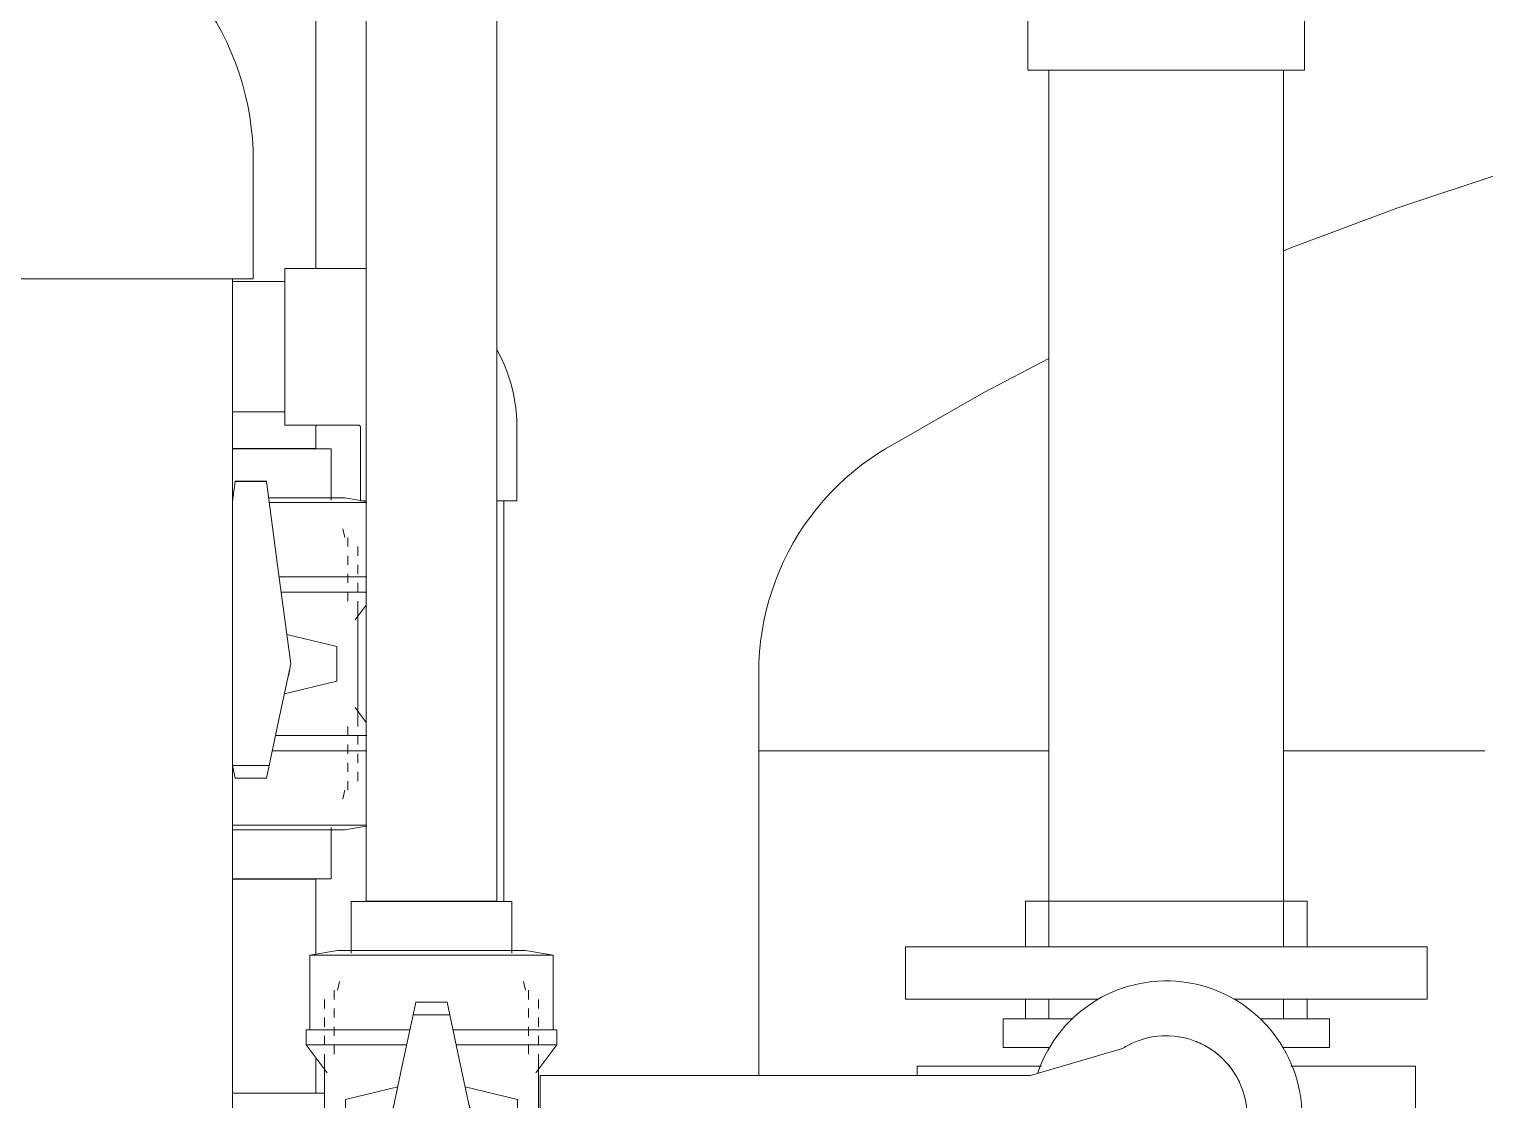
# Model space of a CAD drawing. Header units: millimetres. Extents: x -3824 to 3958, y -576 to 3647.
# Drawn here: x -2102 to -1544, y 2306 to 2717 of the extents above; entities that cross this region are included whole.
import ezdxf

# ---------------------------------------------------------------- set-up
doc = ezdxf.new("R2010")
doc.units = ezdxf.units.MM
for name, color, linetype, lineweight in [('A_--------_E-', 8, 'Continuous', 9), ('M-_EQPT----_E', 7, 'Continuous', 9), ('M-_WATR----_E', 5, 'Continuous', 9)]:
    doc.layers.add(name, color=color, linetype=linetype, lineweight=lineweight)

# ---------------------------------------------------------------- blocks, each defined once
blk = doc.blocks.new('COMER_EL50_U-PVC отвод 90 - DN16-DN315 _Grey_-V8-Разрез 2')
at = {"layer": 'M-_WATR----_E', "color": 94, "lineweight": 20}
for p, q in [((-2017.49, 2309), (-2024.55, 2309)), ((-1989.06, 2309), (-2017.49, 2309))]:
    blk.add_line(p, q, dxfattribs=at)
blk = doc.blocks.new('COMER_industrial series - BVI10050-V12-Разрез 2')
at = {"layer": 'M-_WATR----_E', "color": 94, "lineweight": 20}
for p, q in [((-2024.59, 2555.9), (-1986.69, 2555.9)), ((-1986.69, 2536.17), (-1986.69, 2555.9)), ((-2024.54, 2535.7), (-2023.52, 2543.34)), ((-2023.52, 2543.34), (-2023.49, 2543.5)), ((-2023.52, 2543.34), (-2011.47, 2543.34)), ((-2011.49, 2543.5), (-2023.49, 2543.5)), ((-2011.49, 2543.5), (-2011.47, 2543.34)), ((-1981.49, 2537.14), (-2010.61, 2537.14)), ((-1972.98, 2535.34), (-2010.37, 2535.34)), ((-1975.47, 2536.12), (-1981.49, 2537.14)), ((-1973.23, 2535.74), (-1974.77, 2536)), ((-1981.49, 2521.9), (-1982.21, 2525.23)), ((-1980.24, 2518.41), (-1980.24, 2521.9)), ((-1976.49, 2514.93), (-1976.49, 2518.41)), ((-1980.24, 2511.44), (-1980.24, 2514.93)), ((-1976.49, 2507.96), (-1976.49, 2511.44)), ((-1973, 2506.79), (-2006.58, 2506.79)), ((-1980.24, 2504.47), (-1980.24, 2507.96)), ((-1973, 2500.99), (-2005.78, 2500.99)), ((-1980.24, 2497.5), (-1980.24, 2500.99)), ((-1976.49, 2500.99), (-1976.49, 2504.47)), ((-1977.49, 2490.29), (-1973.23, 2495.98)), ((-1976.49, 2449.5), (-1976.49, 2497.5)), ((-1984.49, 2480.1), (-2003.65, 2484.74)), ((-1984.49, 2466.9), (-1984.49, 2480.1)), ((-2004.59, 2462.03), (-1984.49, 2466.9)), ((-1973.23, 2451.02), (-1977.49, 2456.71)), ((-1980.24, 2446.01), (-1980.24, 2449.5)), ((-2007.99, 2446.01), (-1973, 2446.01)), ((-1976.49, 2442.53), (-1976.49, 2446.01)), ((-2009.22, 2440.21), (-1973, 2440.21)), ((-1980.24, 2439.04), (-1980.24, 2442.53)), ((-1976.49, 2435.56), (-1976.49, 2439.04)), ((-2023.49, 2429.7), (-2024.52, 2434.49)), ((-2010.47, 2434.49), (-2024.52, 2434.49)), ((-2010.47, 2434.49), (-2011.49, 2429.7)), ((-1980.24, 2432.07), (-1980.24, 2435.56)), ((-2023.49, 2429.7), (-2011.49, 2429.7)), ((-1980.24, 2425.1), (-1980.24, 2428.59)), ((-1976.49, 2428.59), (-1976.49, 2432.07)), ((-1982.21, 2421.77), (-1981.49, 2425.1)), ((-2024.57, 2411.66), (-1972.98, 2411.66)), ((-1986.69, 2391.1), (-1986.69, 2410.83)), ((-1981.49, 2409.86), (-1973.23, 2411.26)), ((-2024.57, 2409.86), (-1981.49, 2409.86)), ((-1986.69, 2391.1), (-2024.59, 2391.1))]:
    blk.add_line(p, q, dxfattribs=at)
at = {"layer": 'M-_WATR----_E', "color": 94, "lineweight": 20, "flags": 128}
for points in [[(-2011.47, 2543.34), (-2006.8, 2508.33), (-2002.14, 2473.5)], [(-2002.14, 2473.5), (-2006.32, 2453.91), (-2010.47, 2434.49)]]:
    blk.add_lwpolyline(points, dxfattribs=at)
at = {"layer": 'M-_WATR----_E', "color": 94, "lineweight": 20}
blk.add_arc((-2017.49, 2473.5), 15.15, 342.5293, 350.6489, dxfattribs=at)
blk = doc.blocks.new('PNS-Filter column D1200 _180 Left feed 90-50_ - ASY PNS-Filter column D1200_iam-V13-Разрез 2')
at = {"layer": 'A_--------_E-'}
for p, q in [((-1822.79, 2470.13), (-1822.79, 2440.13)), ((-1822.79, 2440.13), (-1822.79, 2315.7)), ((-1822.79, 2315.7), (-1822.79, 2440.13)), ((-1821.25, 2440.13), (-1822.79, 2440.13)), ((-1821.25, 2440.13), (-1822.79, 2440.13)), ((-1816.62, 2440.13), (-1821.25, 2440.13)), ((-1816.63, 2440.13), (-1821.25, 2440.13)), ((-1808.95, 2440.13), (-1816.62, 2440.13)), ((-1808.95, 2440.13), (-1816.62, 2440.13)), ((-1798.26, 2440.13), (-1808.94, 2440.13)), ((-1798.26, 2440.13), (-1808.94, 2440.13)), ((-1784.6, 2440.13), (-1798.24, 2440.13)), ((-1784.6, 2440.13), (-1798.24, 2440.13)), ((-1768.06, 2440.13), (-1784.58, 2440.13)), ((-1768.06, 2440.13), (-1784.58, 2440.13)), ((-1748.7, 2440.13), (-1768.03, 2440.13)), ((-1748.71, 2440.13), (-1768.03, 2440.13)), ((-1726.64, 2440.13), (-1748.67, 2440.13)), ((-1726.64, 2440.13), (-1748.66, 2440.13)), ((-1711.91, 2440.13), (-1726.59, 2440.13)), ((-1711.91, 2440.13), (-1726.59, 2440.13)), ((-1613.74, 2440.13), (-1621.8, 2440.13)), ((-1613.75, 2440.13), (-1621.8, 2440.13)), ((-1580.08, 2440.13), (-1613.64, 2440.13)), ((-1580.08, 2440.13), (-1613.63, 2440.13)), ((-1544.56, 2440.13), (-1579.95, 2440.13)), ((-1544.56, 2440.13), (-1579.95, 2440.13))]:
    blk.add_line(p, q, dxfattribs=at)
at = {"layer": 'A_--------_E-', "flags": 128}
for points in [[(-1621.61, 2631.68), (-1618.87, 2632.83), (-1578.28, 2648.1), (-1537.1, 2661.74), (-1495.42, 2673.72), (-1453.29, 2684.03), (-1410.78, 2692.64), (-1367.96, 2699.54), (-1324.89, 2704.73), (-1281.66, 2708.19), (-1238.32, 2709.92), (-1233.54, 2710)], [(-1774.19, 2555.91), (-1736.55, 2577.45), (-1711.61, 2590.43)], [(-1822.79, 2470.13), (-1822.71, 2474.13), (-1822.47, 2478.12), (-1822.07, 2482.1), (-1821.51, 2486.06), (-1820.8, 2490), (-1819.92, 2493.9), (-1818.89, 2497.76), (-1817.71, 2501.59), (-1816.38, 2505.36), (-1814.9, 2509.07), (-1813.26, 2512.72), (-1811.49, 2516.31), (-1809.57, 2519.82), (-1807.51, 2523.25), (-1805.32, 2526.59), (-1803, 2529.85), (-1800.55, 2533.01), (-1797.97, 2536.07), (-1795.27, 2539.02), (-1792.46, 2541.86), (-1789.54, 2544.59), (-1786.5, 2547.2), (-1783.37, 2549.69), (-1780.14, 2552.05), (-1776.82, 2554.28), (-1774.19, 2555.91)]]:
    blk.add_lwpolyline(points, dxfattribs=at)
blk = doc.blocks.new('PNS-Filter column D1200 _180 Left feed 90-50_ - Standard-V14-Разрез 2')
blk.add_blockref('PNS-Filter column D1200 _180 Left feed 90-50_ - ASY PNS-Filter column D1200_iam-V13-Разрез 2', (0, 0))
blk = doc.blocks.new('COMER_EL50_U-PVC отвод 90 - DN16-DN315 _Grey_-V38-Разрез 2')
at = {"layer": 'M-_WATR----_E', "color": 140, "lineweight": 20}
for p, q in [((-1567.61, 2853), (-1612.81, 2853)), ((-1567.61, 2747), (-1567.61, 2853)), ((-1719.61, 2746.2), (-1719.61, 2701)), ((-1613.61, 2701), (-1613.61, 2746.2)), ((-1612.81, 2747), (-1567.61, 2747)), ((-1719.61, 2701), (-1613.61, 2701))]:
    blk.add_line(p, q, dxfattribs=at)
at = {"layer": 'M-_WATR----_E', "color": 140, "lineweight": 20, "flags": 128}
for points in [[(-1612.81, 2853), (-1617.08, 2852.91), (-1621.34, 2852.66), (-1625.59, 2852.23), (-1629.82, 2851.64), (-1634.03, 2850.87), (-1638.19, 2849.94), (-1642.32, 2848.84), (-1646.4, 2847.58), (-1650.43, 2846.15), (-1654.4, 2844.57), (-1658.3, 2842.83), (-1662.13, 2840.93), (-1665.87, 2838.88), (-1669.54, 2836.69), (-1673.11, 2834.35), (-1676.59, 2831.86), (-1679.96, 2829.24), (-1683.23, 2826.49), (-1686.38, 2823.61), (-1689.42, 2820.61), (-1692.34, 2817.49), (-1695.12, 2814.25), (-1697.78, 2810.9), (-1700.3, 2807.45), (-1702.68, 2803.9), (-1704.91, 2800.26), (-1707, 2796.54), (-1708.94, 2792.73), (-1710.72, 2788.85), (-1712.35, 2784.9), (-1713.82, 2780.89), (-1715.12, 2776.82), (-1716.27, 2772.71), (-1717.24, 2768.55), (-1718.05, 2764.35), (-1718.7, 2760.13), (-1719.17, 2755.88), (-1719.47, 2751.62), (-1719.6, 2747.35), (-1719.61, 2746.2)], [(-1613.61, 2746.2), (-1613.61, 2746.23), (-1613.6, 2746.26), (-1613.6, 2746.3), (-1613.6, 2746.33), (-1613.59, 2746.36), (-1613.58, 2746.39), (-1613.58, 2746.42), (-1613.57, 2746.45), (-1613.56, 2746.48), (-1613.54, 2746.51), (-1613.53, 2746.54), (-1613.52, 2746.57), (-1613.5, 2746.6), (-1613.49, 2746.62), (-1613.47, 2746.65), (-1613.45, 2746.68), (-1613.43, 2746.7), (-1613.41, 2746.73), (-1613.39, 2746.75), (-1613.36, 2746.77), (-1613.34, 2746.8), (-1613.32, 2746.82), (-1613.29, 2746.84), (-1613.27, 2746.86), (-1613.24, 2746.87), (-1613.21, 2746.89), (-1613.18, 2746.91), (-1613.16, 2746.92), (-1613.13, 2746.93), (-1613.1, 2746.95), (-1613.07, 2746.96), (-1613.04, 2746.97), (-1613.01, 2746.97), (-1612.97, 2746.98), (-1612.94, 2746.99), (-1612.91, 2746.99), (-1612.88, 2747), (-1612.85, 2747), (-1612.82, 2747), (-1612.81, 2747)]]:
    blk.add_lwpolyline(points, dxfattribs=at)
blk = doc.blocks.new('COMER_BUT сермя _Butterfly valves_ red - BUT10090-V41-Разрез 2')
at = {"layer": 'M-_WATR----_E', "color": 140, "lineweight": 20}
for p, q in [((-1683.4, 2326.06), (-1718.61, 2315.7)), ((-1718.61, 2315.7), (-1906.61, 2315.7)), ((-1906.61, 2315.7), (-1906.61, 2284.3)), ((-1762.11, 2319.3), (-1762.11, 2315.92)), ((-1762.11, 2319.3), (-1714.42, 2319.3)), ((-1618.8, 2319.3), (-1571.11, 2319.3)), ((-1571.11, 2280.7), (-1571.11, 2319.3)), ((-1906.61, 2284.3), (-1718.61, 2284.3)), ((-1762.11, 2284.3), (-1762.11, 2280.7)), ((-1718.61, 2284.3), (-1683.4, 2273.94)), ((-1762.11, 2280.7), (-1714.42, 2280.7)), ((-1618.8, 2280.7), (-1571.11, 2280.7))]:
    blk.add_line(p, q, dxfattribs=at)
for radius, start, end in [(52, 0, 161.237), (31, 0, 122.791), (31, 116.8083, 121.2292), (31, 102.2804, 107.3084), (31, 90, 93.0913), (31, 88.0471, 90), (31, 75.4664, 81.2199), (31, 62.8856, 68.5682), (31, 50.3048, 55.8749), (31, 37.7249, 43.1076), (31, 25.1464, 30.1803), (31, 12.281, 12.8571), (52, 198.763, 360), (31, 237.209, 0), (31, 340.8973, 345.6441), (31, 325.8681, 331.2796), (31, 310.8776, 316.9033), (31, 240.5173, 247.7644), (31, 296.3247, 302.5097), (31, 253.806, 261.0561), (31, 267.0855, 270), (31, 270, 273.6256), (31, 281.8558, 288.0896)]:
    blk.add_arc((-1666.61, 2300), radius, start, end, dxfattribs=at)
blk = doc.blocks.new('COMER_ST10_U-PVC бурт под фланец с гладкой поверхностью red - DN20 - DN225-877299-Разрез 2')
at = {"layer": 'M-_WATR----_E', "lineweight": 20}
for p, q in [((674.98, 573.5), (674.98, 562.5)), ((692.76, 573.5), (674.98, 573.5)), ((799.98, 573.5), (782.2, 573.5)), ((799.98, 562.5), (799.98, 573.5)), ((674.98, 562.5), (701.37, 562.5)), ((683.48, 562.5), (683.48, 555)), ((773.59, 562.5), (799.98, 562.5)), ((791.48, 555), (791.48, 562.5)), ((683.48, 535), (683.48, 517.5)), ((791.48, 517.5), (791.48, 535)), ((683.48, 517.5), (791.48, 517.5))]:
    blk.add_line(p, q, dxfattribs=at)
blk = doc.blocks.new('COMER_BR00_U-PVC свободный фланец red - DN15 - DN200-V21-Разрез 2')
at = {"layer": 'M-_WATR----_E', "lineweight": 20}
for p, q in [((637.48, 665), (637.48, 645)), ((837.48, 665), (637.48, 665)), ((837.48, 645), (837.48, 665)), ((637.48, 645), (711.48, 645)), ((763.49, 645), (837.48, 645))]:
    blk.add_line(p, q, dxfattribs=at)
blk = doc.blocks.new('COMER_industrial series - BVI10050-V67-Разрез 2')
at = {"layer": 'M-_WATR----_E', "color": 136, "lineweight": 20}
for p, q in [((-1979.03, 2382.4), (-1979.03, 2362.67)), ((-1979.03, 2382.4), (-1917.43, 2382.4)), ((-1917.43, 2362.67), (-1917.43, 2382.4)), ((-1984.23, 2363.64), (-1994.88, 2361.84)), ((-1994.88, 2361.84), (-1994.88, 2333.29)), ((-1901.58, 2361.84), (-1994.88, 2361.84)), ((-1912.23, 2363.64), (-1984.23, 2363.64)), ((-1901.58, 2361.84), (-1912.23, 2363.64)), ((-1901.58, 2333.29), (-1901.58, 2361.84)), ((-1983.52, 2351.73), (-1984.23, 2348.4)), ((-1912.23, 2348.4), (-1912.95, 2351.73)), ((-1989.23, 2344.91), (-1989.23, 2341.43)), ((-1985.48, 2348.4), (-1985.48, 2344.91)), ((-1955.26, 2339.01), (-1954.23, 2343.8)), ((-1942.23, 2343.8), (-1954.23, 2343.8)), ((-1942.23, 2343.8), (-1941.21, 2339.01)), ((-1910.98, 2344.91), (-1910.98, 2348.4)), ((-1907.23, 2341.43), (-1907.23, 2344.91)), ((-1989.23, 2337.94), (-1989.23, 2334.46)), ((-1985.48, 2341.43), (-1985.48, 2337.94)), ((-1955.26, 2339.01), (-1941.21, 2339.01)), ((-1910.98, 2337.94), (-1910.98, 2341.43)), ((-1907.23, 2334.46), (-1907.23, 2337.94)), ((-1996.23, 2333.29), (-1996.23, 2327.49)), ((-1956.51, 2333.29), (-1996.23, 2333.29)), ((-1985.48, 2334.46), (-1985.48, 2330.97)), ((-1900.23, 2333.29), (-1939.96, 2333.29)), ((-1910.98, 2330.97), (-1910.98, 2334.46)), ((-1900.23, 2327.49), (-1900.23, 2333.29)), ((-1996.23, 2327.49), (-1988.23, 2316.79)), ((-1957.73, 2327.49), (-1996.23, 2327.49)), ((-1989.23, 2330.97), (-1989.23, 2327.49)), ((-1985.48, 2327.49), (-1985.48, 2324)), ((-1900.23, 2327.49), (-1938.73, 2327.49)), ((-1910.98, 2324), (-1910.98, 2327.49)), ((-1908.23, 2316.79), (-1900.23, 2327.49)), ((-1907.23, 2327.49), (-1907.23, 2330.97)), ((-1989.23, 2324), (-1989.23, 2276)), ((-1907.23, 2276), (-1907.23, 2324)), ((-1961.13, 2311.47), (-1981.23, 2306.6)), ((-1915.23, 2306.6), (-1935.33, 2311.47)), ((-1981.23, 2306.6), (-1981.23, 2293.4)), ((-1915.23, 2293.4), (-1915.23, 2306.6)), ((-1981.23, 2293.4), (-1962.08, 2288.76)), ((-1934.38, 2288.76), (-1915.23, 2293.4)), ((-1988.23, 2283.21), (-1996.23, 2272.51)), ((-1900.23, 2272.51), (-1908.23, 2283.21)), ((-1996.23, 2272.51), (-1996.23, 2266.71)), ((-1996.23, 2272.51), (-1959.94, 2272.51)), ((-1989.23, 2272.51), (-1989.23, 2269.03)), ((-1985.48, 2276), (-1985.48, 2272.51)), ((-1936.52, 2272.51), (-1900.23, 2272.51)), ((-1910.98, 2272.51), (-1910.98, 2276)), ((-1907.23, 2269.03), (-1907.23, 2272.51)), ((-1900.23, 2266.71), (-1900.23, 2272.51)), ((-1996.23, 2266.71), (-1959.14, 2266.71)), ((-1994.88, 2266.71), (-1994.88, 2238.16)), ((-1989.23, 2265.54), (-1989.23, 2262.06)), ((-1985.48, 2269.03), (-1985.48, 2265.54)), ((-1937.32, 2266.71), (-1900.23, 2266.71)), ((-1910.98, 2265.54), (-1910.98, 2269.03)), ((-1907.23, 2262.06), (-1907.23, 2265.54)), ((-1901.58, 2238.16), (-1901.58, 2266.71)), ((-1985.48, 2262.06), (-1985.48, 2258.57)), ((-1910.98, 2258.57), (-1910.98, 2262.06)), ((-1989.23, 2258.57), (-1989.23, 2255.09)), ((-1985.48, 2255.09), (-1985.48, 2251.6)), ((-1910.98, 2251.6), (-1910.98, 2255.09)), ((-1907.23, 2255.09), (-1907.23, 2258.57)), ((-1984.23, 2251.6), (-1983.52, 2248.27)), ((-1912.95, 2248.27), (-1912.23, 2251.6)), ((-1994.88, 2238.16), (-1984.23, 2236.36)), ((-1994.88, 2238.16), (-1955.36, 2238.16)), ((-1941.11, 2238.16), (-1901.58, 2238.16)), ((-1912.23, 2236.36), (-1901.58, 2238.16)), ((-1984.23, 2236.36), (-1955.12, 2236.36)), ((-1979.03, 2237.33), (-1979.03, 2217.6)), ((-1941.35, 2236.36), (-1912.23, 2236.36)), ((-1917.43, 2217.6), (-1917.43, 2237.33)), ((-1954.23, 2230), (-1954.25, 2230.16)), ((-1942.21, 2230.16), (-1954.25, 2230.16)), ((-1954.23, 2230), (-1942.23, 2230)), ((-1942.21, 2230.16), (-1942.23, 2230)), ((-1917.43, 2217.6), (-1979.03, 2217.6))]:
    blk.add_line(p, q, dxfattribs=at)
at = {"layer": 'M-_WATR----_E', "color": 136, "lineweight": 20, "flags": 128}
for points in [[(-1963.58, 2300), (-1959.4, 2319.59), (-1955.26, 2339.01)], [(-1941.21, 2339.01), (-1937.06, 2319.59), (-1932.88, 2300)], [(-1954.25, 2230.16), (-1958.93, 2265.17), (-1963.58, 2300)], [(-1932.88, 2300), (-1937.54, 2265.17), (-1942.21, 2230.16)]]:
    blk.add_lwpolyline(points, dxfattribs=at)
at = {"layer": 'M-_WATR----_E', "color": 136, "lineweight": 20}
for start, end in [(162.5293, 170.6489), (9.3511, 17.4707), (7.568, 14.03)]:
    blk.add_arc((-1948.23, 2300), 15.15, start, end, dxfattribs=at)
blk = doc.blocks.new('COMER_EL50_U-PVC отвод 90 - DN16-DN315 _Grey_-V89-Разрез 2')
at = {"layer": 'M-_WATR----_E', "color": 40, "lineweight": 20}
for p, q in [((-1976.27, 2625), (-2004.47, 2625)), ((-2004.47, 2625), (-2004.47, 2565)), ((-2004.47, 2565), (-1976.27, 2565)), ((-1975.47, 2564.2), (-1975.47, 2536)), ((-1915.47, 2536), (-1915.47, 2564.2)), ((-1975.47, 2536), (-1973.46, 2536)), ((-1923.1, 2536), (-1915.47, 2536))]:
    blk.add_line(p, q, dxfattribs=at)
at = {"layer": 'M-_WATR----_E', "color": 40, "lineweight": 20, "flags": 128}
for points in [[(-1973.23, 2624.92), (-1975.61, 2625), (-1976.27, 2625)], [(-1915.47, 2564.2), (-1915.52, 2566.63), (-1915.67, 2569.06), (-1915.91, 2571.48), (-1916.25, 2573.89), (-1916.68, 2576.28), (-1917.21, 2578.65), (-1917.84, 2581), (-1918.56, 2583.33), (-1919.37, 2585.62), (-1920.27, 2587.88), (-1921.26, 2590.1), (-1922.34, 2592.28), (-1923.23, 2593.91)], [(-1976.27, 2565), (-1976.24, 2565), (-1976.21, 2565), (-1976.18, 2564.99), (-1976.14, 2564.99), (-1976.11, 2564.98), (-1976.08, 2564.98), (-1976.05, 2564.97), (-1976.02, 2564.96), (-1975.99, 2564.95), (-1975.96, 2564.94), (-1975.93, 2564.92), (-1975.9, 2564.91), (-1975.87, 2564.89), (-1975.85, 2564.88), (-1975.82, 2564.86), (-1975.79, 2564.84), (-1975.77, 2564.82), (-1975.74, 2564.8), (-1975.72, 2564.78), (-1975.7, 2564.76), (-1975.68, 2564.73), (-1975.65, 2564.71), (-1975.63, 2564.68), (-1975.62, 2564.66), (-1975.6, 2564.63), (-1975.58, 2564.6), (-1975.57, 2564.58), (-1975.55, 2564.55), (-1975.54, 2564.52), (-1975.53, 2564.49), (-1975.51, 2564.46), (-1975.5, 2564.43), (-1975.5, 2564.4), (-1975.49, 2564.37), (-1975.48, 2564.34), (-1975.48, 2564.3), (-1975.47, 2564.27), (-1975.47, 2564.24), (-1975.47, 2564.21), (-1975.47, 2564.2)]]:
    blk.add_lwpolyline(points, dxfattribs=at)
blk = doc.blocks.new('COMER_EL50_U-PVC отвод 90 - DN16-DN315 _Grey_-V91-Разрез 2')
at = {"layer": 'M-_WATR----_E', "color": 33, "lineweight": 20}
for p, q in [((-2123.33, 2773), (-2168.53, 2773)), ((-2168.53, 2773), (-2168.53, 2667)), ((-2168.53, 2667), (-2123.33, 2667)), ((-2122.53, 2666.2), (-2122.53, 2621)), ((-2016.53, 2621), (-2016.53, 2666.2)), ((-2122.53, 2621), (-2016.53, 2621))]:
    blk.add_line(p, q, dxfattribs=at)
at = {"layer": 'M-_WATR----_E', "color": 33, "lineweight": 20, "flags": 128}
for points in [[(-2016.53, 2666.2), (-2016.62, 2670.47), (-2016.88, 2674.73), (-2017.3, 2678.99), (-2017.9, 2683.22), (-2018.66, 2687.42), (-2019.6, 2691.59), (-2020.69, 2695.71), (-2021.96, 2699.8), (-2023.38, 2703.82), (-2024.96, 2707.79), (-2026.71, 2711.69), (-2028.6, 2715.52), (-2030.65, 2719.27), (-2032.85, 2722.93), (-2035.19, 2726.5), (-2037.67, 2729.98), (-2040.29, 2733.36), (-2043.04, 2736.62), (-2045.92, 2739.78), (-2048.93, 2742.81), (-2052.05, 2745.73), (-2055.29, 2748.51), (-2058.63, 2751.17), (-2062.08, 2753.69), (-2065.63, 2756.07), (-2069.27, 2758.3), (-2073, 2760.39), (-2076.8, 2762.33), (-2080.68, 2764.11), (-2084.63, 2765.74), (-2088.65, 2767.21), (-2092.71, 2768.52), (-2096.83, 2769.66), (-2100.99, 2770.64), (-2105.18, 2771.45), (-2109.4, 2772.09), (-2113.65, 2772.56), (-2117.91, 2772.86), (-2122.18, 2772.99), (-2123.33, 2773)], [(-2123.33, 2667), (-2123.3, 2667), (-2123.27, 2667), (-2123.24, 2666.99), (-2123.21, 2666.99), (-2123.18, 2666.98), (-2123.14, 2666.98), (-2123.11, 2666.97), (-2123.08, 2666.96), (-2123.05, 2666.95), (-2123.02, 2666.94), (-2122.99, 2666.92), (-2122.96, 2666.91), (-2122.94, 2666.89), (-2122.91, 2666.88), (-2122.88, 2666.86), (-2122.86, 2666.84), (-2122.83, 2666.82), (-2122.81, 2666.8), (-2122.78, 2666.78), (-2122.76, 2666.76), (-2122.74, 2666.73), (-2122.72, 2666.71), (-2122.7, 2666.68), (-2122.68, 2666.66), (-2122.66, 2666.63), (-2122.64, 2666.6), (-2122.63, 2666.58), (-2122.61, 2666.55), (-2122.6, 2666.52), (-2122.59, 2666.49), (-2122.58, 2666.46), (-2122.57, 2666.43), (-2122.56, 2666.4), (-2122.55, 2666.37), (-2122.55, 2666.34), (-2122.54, 2666.3), (-2122.54, 2666.27), (-2122.54, 2666.24), (-2122.53, 2666.21), (-2122.53, 2666.2)]]:
    blk.add_lwpolyline(points, dxfattribs=at)

msp = doc.modelspace()

# ---------------------------------------------------------------- linework, layer by layer
at = {"layer": 'M-_WATR----_E', "color": 136, "lineweight": 20}
for p, q in [((-1973.23, 2841), (-1973.23, 2382.5)), ((-1923.23, 2382.5), (-1923.23, 2841)), ((-1973.23, 2382.5), (-1923.23, 2382.5))]:
    msp.add_line(p, q, dxfattribs=at)
at = {"layer": 'M-_WATR----_E', "color": 94, "lineweight": 20}
for p, q in [((-1992.49, 2625), (-1992.49, 2838.76)), ((-1992.49, 2556), (-1992.49, 2565)), ((-2024.56, 2556), (-1992.49, 2556)), ((-1992.49, 2391), (-2024.56, 2391)), ((-1992.49, 2362.24), (-1992.49, 2391)), ((-1992.49, 2309), (-1992.49, 2322.48))]:
    msp.add_line(p, q, dxfattribs=at)
at = {"layer": 'M-_WATR----_E', "color": 140, "lineweight": 20}
for p, q in [((-1711.61, 2701), (-1711.61, 2365)), ((-1621.61, 2365), (-1621.61, 2701)), ((-1711.61, 2345), (-1711.61, 2337.5)), ((-1621.61, 2337.5), (-1621.61, 2345)), ((-1711.61, 2326.5), (-1711.61, 2326)), ((-1621.61, 2326), (-1621.61, 2326.5))]:
    msp.add_line(p, q, dxfattribs=at)
at = {"layer": 'M-_WATR----_E', "color": 33, "lineweight": 20}
msp.add_line((-2024.53, 274), (-2024.53, 2621), dxfattribs=at)
at = {"layer": 'M-_WATR----_E', "color": 40, "lineweight": 20}
for p, q in [((-2004.47, 2620), (-2024.53, 2620)), ((-2024.53, 2570), (-2004.47, 2570)), ((-1920.47, 2382.4), (-1920.47, 2536))]:
    msp.add_line(p, q, dxfattribs=at)

# ---------------------------------------------------------------- block references
at = {"layer": 'M-_EQPT----_E'}
msp.add_blockref('PNS-Filter column D1200 _180 Left feed 90-50_ - Standard-V14-Разрез 2', (0, 0), dxfattribs=at)
at = {"layer": 'M-_WATR----_E', "color": 140, "lineweight": 20}
for name in ['COMER_EL50_U-PVC отвод 90 - DN16-DN315 _Grey_-V38-Разрез 2', 'COMER_BUT сермя _Butterfly valves_ red - BUT10090-V41-Разрез 2']:
    msp.add_blockref(name, (0, 0), dxfattribs=at)
at = {"layer": 'M-_WATR----_E', "color": 33, "lineweight": 20}
msp.add_blockref('COMER_EL50_U-PVC отвод 90 - DN16-DN315 _Grey_-V91-Разрез 2', (0, 0), dxfattribs=at)
at = {"layer": 'M-_WATR----_E', "color": 40, "lineweight": 20}
msp.add_blockref('COMER_EL50_U-PVC отвод 90 - DN16-DN315 _Grey_-V89-Разрез 2', (0, 0), dxfattribs=at)
at = {"layer": 'M-_WATR----_E', "color": 94, "lineweight": 20}
for name in ['COMER_industrial series - BVI10050-V12-Разрез 2', 'COMER_EL50_U-PVC отвод 90 - DN16-DN315 _Grey_-V8-Разрез 2']:
    msp.add_blockref(name, (0, 0), dxfattribs=at)
at = {"layer": 'M-_WATR----_E', "lineweight": 20, "rotation": 180}
msp.add_blockref('COMER_ST10_U-PVC бурт под фланец с гладкой поверхностью red - DN20 - DN225-877299-Разрез 2', (-929.12, 2900), dxfattribs=at)
at = {"layer": 'M-_WATR----_E', "color": 136, "lineweight": 20}
msp.add_blockref('COMER_industrial series - BVI10050-V67-Разрез 2', (0, 0), dxfattribs=at)
at = {"layer": 'M-_WATR----_E', "lineweight": 20}
msp.add_blockref('COMER_BR00_U-PVC свободный фланец red - DN15 - DN200-V21-Разрез 2', (-2404.09, 1700), dxfattribs=at)

doc.saveas('drawing.dxf')
